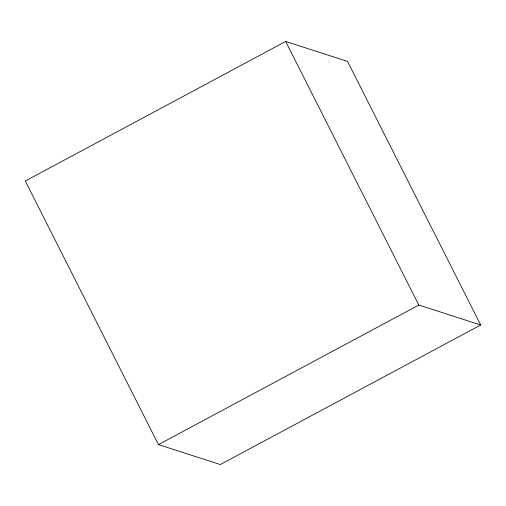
<?xml version="1.0" encoding="UTF-8"?>
<svg xmlns="http://www.w3.org/2000/svg" width="506" height="506" viewBox="0 0 506 506"><rect width="100%" height="100%" fill="white"/><g stroke="black" fill="none" stroke-linecap="round" stroke-linejoin="round"><path stroke-width="0.76" d="M285.669 41.467L25.3 181.009L158.454 444.603L220.331 464.533L480.7 324.991L347.546 61.397L285.669 41.467L418.823 305.061L480.7 324.991M158.454 444.603L418.823 305.061"/></g></svg>
